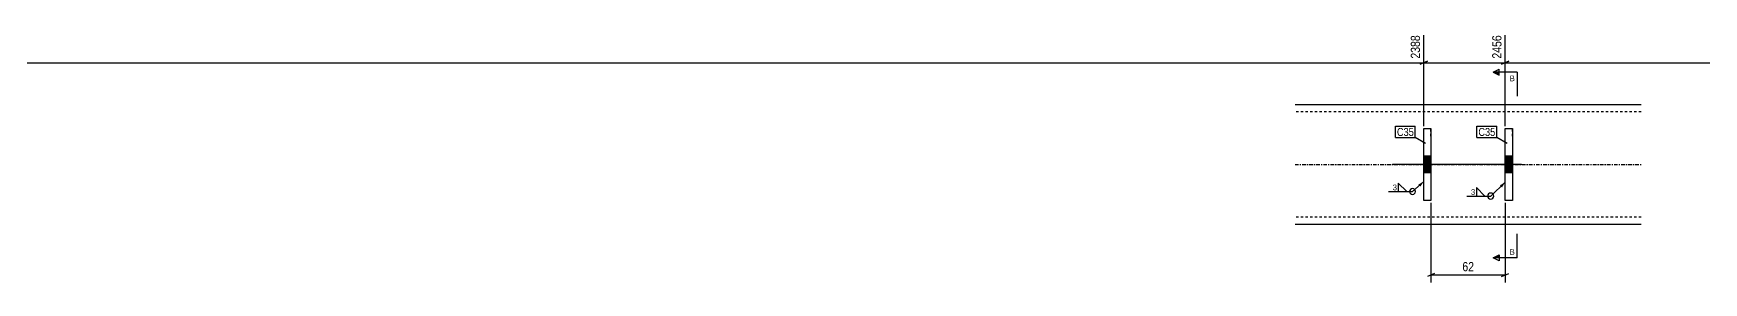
# Model space of a CAD drawing. Header units: millimetres. Extents: x 27 to 41002, y 3 to 1418.
# Drawn here: x 37189 to 38583, y 5 to 213 of the extents above; entities that cross this region are included whole.
import ezdxf

# ---------------------------------------------------------------- set-up
doc = ezdxf.new("R2010")
doc.units = ezdxf.units.MM
doc.linetypes.add('DXK_LINE_DOT2', pattern=[3.9198, 1.9599, -1.9599])
doc.linetypes.add('DXK_LINE_DOT3', pattern=[5.9187, 2.979, -0.9799, 0.9799, -0.9799])
for name, color, linetype in [('MÅLSÆTNING', 7, 'Continuous'), ('STÅL', 7, 'Continuous'), ('TEKST', 7, 'Continuous')]:
    doc.layers.add(name, color=color, linetype=linetype)
doc.styles.add('Arial', font='ARIAL.TTF', dxfattribs={"height": 0.2})
doc.styles.add('Arial Narrow', font='ARIALN.TTF', dxfattribs={"height": 0.2})

msp = doc.modelspace()

# ---------------------------------------------------------------- hatches: boundary and pattern name
at = {"layer": 'STÅL', "linetype": 'Continuous'}
for points in [[(38349.5, 110.4), (38349.5, 96.4), (38355.5, 96.4), (38355.5, 110.4)], [(38417.5, 110.4), (38417.5, 96.4), (38423.5, 96.4), (38423.5, 110.4)]]:
    msp.add_hatch(color=96, dxfattribs=at).paths.add_polyline_path(points)
at = {"layer": 'TEKST', "linetype": 'Continuous'}
for color, points in [(30, [(38412.5, 180.5), (38412.5, 178), (38407.5, 180.5)]), (3, [(38345, 86.8), (38349.5, 89.2), (38346.6, 85)]), (3, [(38413.1, 86.1), (38417.5, 88.7), (38414.8, 84.3)]), (30, [(38412.5, 28), (38412.5, 25.5), (38407.5, 25.5)])]:
    msp.add_hatch(color=color, dxfattribs=at).paths.add_polyline_path(points)

# ---------------------------------------------------------------- linework, layer by layer
at = {"layer": 'MÅLSÆTNING', "color": 7, "linetype": 'Continuous'}
for p, q in [((38349.5, 135.4), (38349.5, 211.4)), ((38349.5, 135.4), (38349.5, 211.4)), ((38417.5, 135.4), (38417.5, 211.4)), ((38417.5, 135.4), (38417.5, 211.4)), ((35971.5, 188.5), (38349.5, 188.5)), ((38352.5, 189.7), (38346.5, 187.3)), ((38346.5, 187.3), (38352.5, 189.7)), ((38349.5, 188.5), (38417.5, 188.5)), ((38420.5, 189.7), (38414.5, 187.3)), ((38414.5, 187.3), (38420.5, 189.7)), ((38417.5, 188.5), (40791.5, 188.5)), ((38355.5, 71.4), (38355.5, 4.8)), ((38417.5, 71.4), (38417.5, 4.8)), ((38358.5, 12.4), (38352.5, 10)), ((38355.5, 11.2), (38417.5, 11.2)), ((38414.5, 10), (38420.5, 12.4))]:
    msp.add_line(p, q, dxfattribs=at)
at = {"layer": 'STÅL', "color": 2, "linetype": 'Continuous'}
for p, q in [((38531, 153.4), (38242, 153.4)), ((38349.5, 74.1), (38349.5, 133.4)), ((38349.5, 133.4), (38355.5, 133.4)), ((38355.5, 133.4), (38355.5, 73.4)), ((38417.5, 74.1), (38417.5, 133.4)), ((38417.5, 133.4), (38423.5, 133.4)), ((38423.5, 133.4), (38423.5, 73.4)), ((38349.5, 73.4), (38349.5, 74.1)), ((38355.5, 73.4), (38349.5, 73.4)), ((38417.5, 73.4), (38417.5, 74.1)), ((38423.5, 73.4), (38417.5, 73.4)), ((38531, 53.4), (38242, 53.4))]:
    msp.add_line(p, q, dxfattribs=at)
at = {"layer": 'STÅL', "color": 7, "linetype": 'DXK_LINE_DOT2'}
for p, q in [((38531, 147.4), (38242, 147.4)), ((38355.5, 127.2), (38355.5, 133.4)), ((38423.5, 127.2), (38423.5, 133.4)), ((38531, 59.4), (38242, 59.4))]:
    msp.add_line(p, q, dxfattribs=at)
at = {"layer": 'STÅL', "color": 7, "linetype": 'DXK_LINE_DOT3'}
msp.add_line((38242, 103.4), (38531, 103.4), dxfattribs=at)
at = {"layer": 'STÅL', "color": 96, "linetype": 'Continuous'}
for p, q in [((38431, 103.4), (38323.5, 103.4)), ((38355.5, 110.4), (38349.5, 110.4)), ((38423.5, 110.4), (38417.5, 110.4)), ((38355.5, 96.4), (38349.5, 96.4)), ((38423.5, 96.4), (38417.5, 96.4))]:
    msp.add_line(p, q, dxfattribs=at)
at = {"layer": 'TEKST', "color": 30, "linetype": 'Continuous'}
for p, q in [((38407.5, 180.5), (38412.5, 183)), ((38412.5, 178), (38412.5, 183)), ((38407.5, 180.5), (38412.5, 178)), ((38407.5, 25.5), (38412.5, 28)), ((38412.5, 28), (38412.5, 23)), ((38412.5, 23), (38407.5, 25.5))]:
    msp.add_line(p, q, dxfattribs=at)
at = {"layer": 'TEKST', "color": 3, "linetype": 'Continuous'}
for p, q in [((38349.5, 89.2), (38340.1, 80.9)), ((38417.5, 88.7), (38405.4, 77.1))]:
    msp.add_line(p, q, dxfattribs=at)
for centre, start, end in [((38340.1, 80.9), 90, 270), ((38340.1, 80.9), 270, 90), ((38405.4, 77.1), 90, 270), ((38405.4, 77.1), 270, 90)]:
    msp.add_arc(centre, 2.5, start, end, dxfattribs=at)

# ---------------------------------------------------------------- wipeouts: each hides what was drawn before it
at = {"color": 0}
for points in [[(38341.2, 127.3), (38341.2, 134.3), (38327.1, 134.3), (38327.1, 127.3)], [(38409.2, 127.3), (38409.2, 134.3), (38395.1, 134.3), (38395.1, 127.3)], [(38327, 81.5), (38327, 87.3), (38323.2, 87.3), (38323.2, 81.5)], [(38392.3, 77.7), (38392.3, 83.5), (38388.5, 83.5), (38388.5, 77.7)]]:
    msp.add_wipeout(points, dxfattribs=at).dxf.layer = 'TEKST'

# ---------------------------------------------------------------- next in the draw order: linework, layer by layer
at = {"layer": 'TEKST', "color": 3, "linetype": 'Continuous'}
for p, q in [((38335.2, 80.9), (38328, 88)), ((38328, 88), (38328, 80.9)), ((38400.5, 77.1), (38393.4, 84.2)), ((38393.4, 84.2), (38393.4, 77.1)), ((38320.1, 80.9), (38340.1, 80.9)), ((38328, 80.9), (38335.2, 80.9)), ((38385.4, 77.1), (38405.4, 77.1)), ((38393.4, 77.1), (38400.5, 77.1))]:
    msp.add_line(p, q, dxfattribs=at)

# ---------------------------------------------------------------- next in the draw order: texts
at = {"layer": 'TEKST', "color": 3, "style": 'Arial Narrow'}
for p in [(38323.6, 81.9), (38388.9, 78.1)]:
    msp.add_text('3', height=4.77, dxfattribs=at).set_placement(p)

# ---------------------------------------------------------------- next in the draw order: wipeouts: each hides what was drawn before it
at = {"color": 0, "linetype": 'Continuous'}
for points, layer in [([(38347.9, 213), (38336.7, 213), (38336.7, 190.3), (38347.9, 190.3)], 'MÅLSÆTNING'), ([(38415.9, 213), (38404.7, 213), (38404.7, 190.3), (38415.9, 190.3)], 'MÅLSÆTNING'), ([(38425.5, 173), (38425.5, 178), (38421.1, 178), (38421.1, 173)], 'TEKST'), ([(38425.5, 28), (38425.5, 33), (38421.1, 33), (38421.1, 28)], 'TEKST')]:
    msp.add_wipeout(points, dxfattribs=at).dxf.layer = layer
at = {"color": 0}
for points, layer in [([(38393, 12.7), (38393, 23.9), (38380.1, 23.9), (38380.1, 12.7)], 'MÅLSÆTNING'), ([(38341.2, 127.3), (38341.2, 134.3), (38327.1, 134.3), (38327.1, 127.3)], 'TEKST'), ([(38409.2, 127.3), (38409.2, 134.3), (38395.1, 134.3), (38395.1, 127.3)], 'TEKST')]:
    msp.add_wipeout(points, dxfattribs=at).dxf.layer = layer

# ---------------------------------------------------------------- next in the draw order: linework, layer by layer
at = {"layer": 'TEKST', "color": 7, "linetype": 'Continuous'}
for p, q in [((38427.5, 180.5), (38407.5, 180.5)), ((38427.5, 180.5), (38427.5, 160.5)), ((38325.9, 135.5), (38342.4, 135.5)), ((38325.9, 126.1), (38325.9, 135.5)), ((38325.9, 126.1), (38342.4, 126.1)), ((38342.4, 126.1), (38342.4, 135.5)), ((38351, 121.1), (38342.4, 126.1)), ((38393.9, 135.5), (38410.4, 135.5)), ((38393.9, 126.1), (38393.9, 135.5)), ((38393.9, 126.1), (38410.4, 126.1)), ((38410.4, 126.1), (38410.4, 135.5)), ((38419, 121.1), (38410.4, 126.1)), ((38427.5, 25.5), (38427.5, 45.5)), ((38427.5, 25.5), (38407.5, 25.5))]:
    msp.add_line(p, q, dxfattribs=at)

# ---------------------------------------------------------------- next in the draw order: texts
at = {"layer": 'MÅLSÆTNING', "color": 3, "linetype": 'Continuous', "style": 'Arial Narrow'}
for s, p in [('2388', (38346.3, 191.9)), ('2456', (38414.3, 191.9))]:
    msp.add_text(s, height=7.64, rotation=90.0002, dxfattribs=at).set_placement(p)
at = {"layer": 'MÅLSÆTNING', "color": 3, "style": 'Arial Narrow'}
msp.add_text('62', height=7.64, dxfattribs=at).set_placement((38381.7, 14.3))
at = {"layer": 'TEKST', "color": 3, "linetype": 'Continuous', "style": 'Arial'}
for p in [(38421.1, 173), (38421.1, 28)]:
    msp.add_text('B', height=4.78, dxfattribs=at).set_placement(p)
at = {"layer": 'TEKST', "color": 3, "style": 'Arial Narrow'}
for p in [(38327.1, 127.3), (38395.1, 127.3)]:
    msp.add_text('C35', height=6.68, dxfattribs=at).set_placement(p)

doc.saveas('drawing.dxf')
